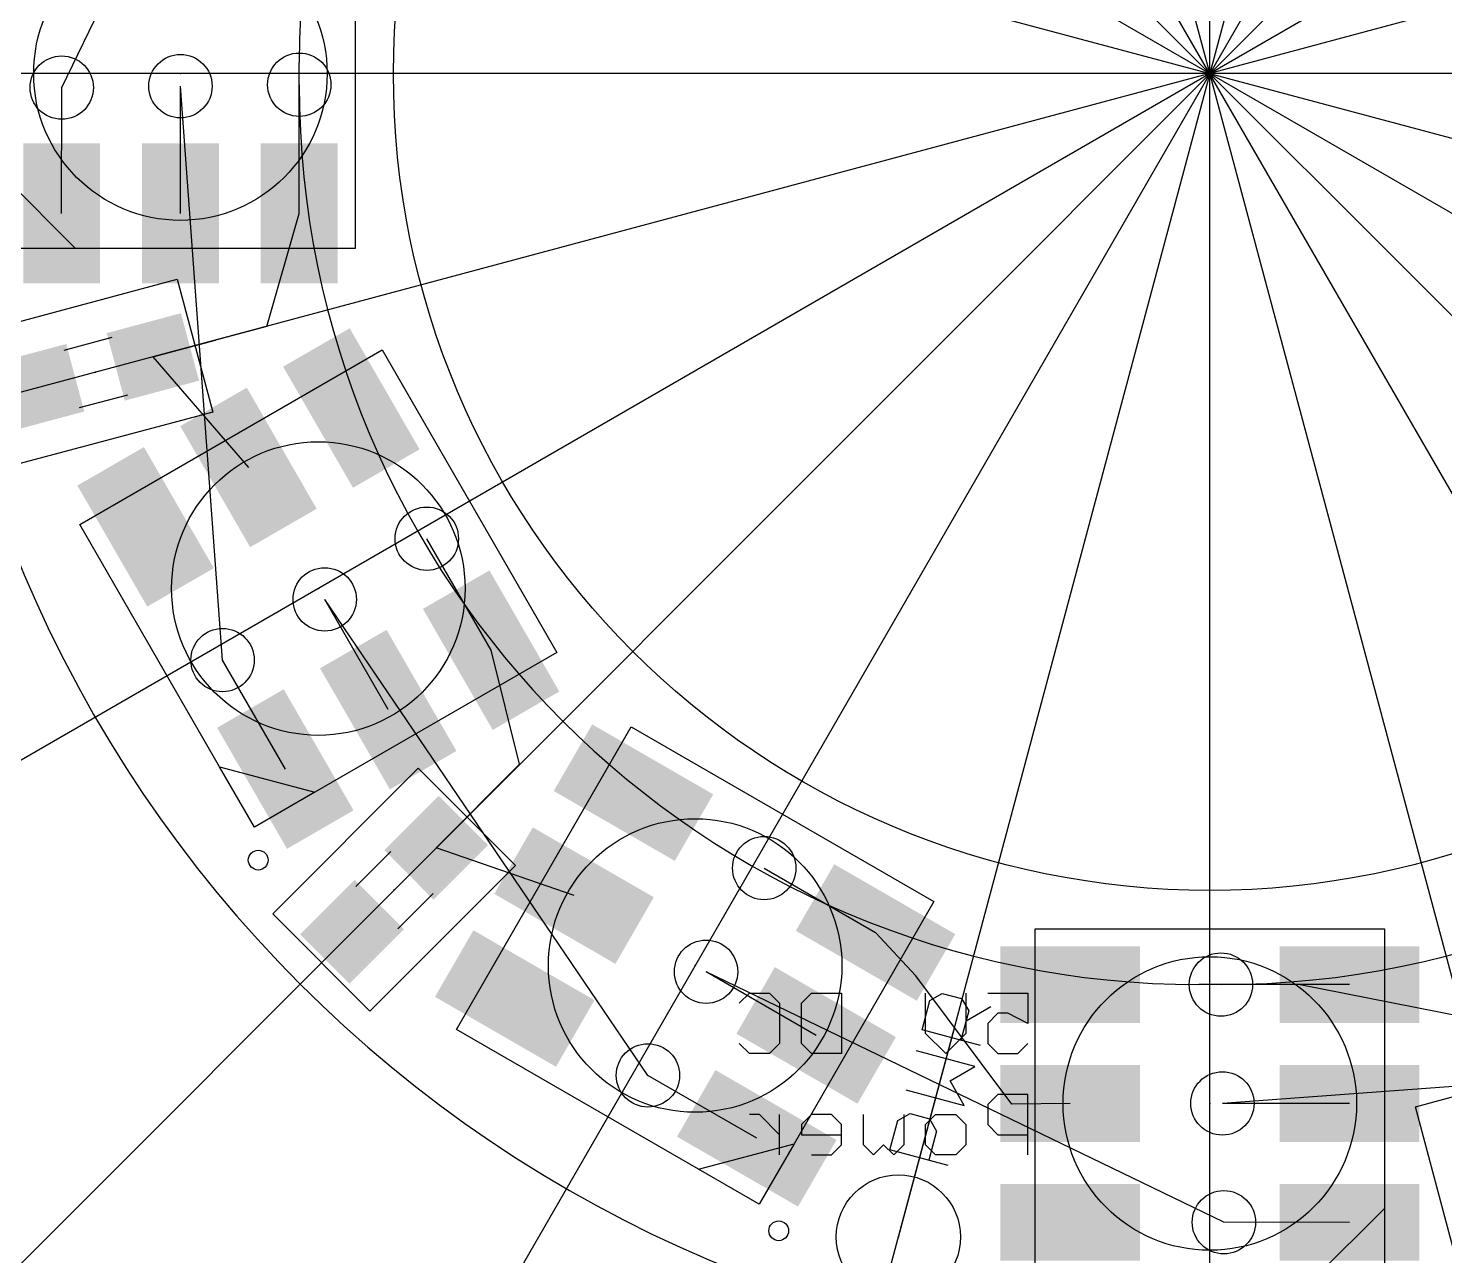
# Model space of a CAD drawing. Extents: x -51 to 51, y -51 to 51.
# Drawn here: x -16.91 to 3.36, y -16.91 to 0.65 of the extents above; entities that cross this region are included whole.
import ezdxf

# ---------------------------------------------------------------- set-up
doc = ezdxf.new("R2010")
doc.units = 0
for name, color, linetype in [('1', 22, 'CONTINUOUS'), ('16', 175, 'CONTINUOUS'), ('17', 82, 'CONTINUOUS'), ('18', 82, 'CONTINUOUS'), ('19', 53, 'CONTINUOUS'), ('20', 7, 'CONTINUOUS'), ('21', 253, 'CONTINUOUS'), ('22', 253, 'CONTINUOUS'), ('23', 7, 'CONTINUOUS'), ('39', 22, 'CONTINUOUS'), ('49', 253, 'CONTINUOUS'), ('51', 253, 'CONTINUOUS')]:
    doc.layers.add(name, color=color, linetype=linetype)

# ---------------------------------------------------------------- blocks, each defined once
blk = doc.blocks.new('RECT')
blk.add_solid([(-0.5, -0.5), (0.5, -0.5), (-0.5, 0.5), (0.5, 0.5)])
blk = doc.blocks.new('ROUNDP')
blk.add_circle((0, 0), 0.5)
blk = doc.blocks.new('ROUNDV')
blk.add_circle((0, 0), 0.5)

msp = doc.modelspace()

# ---------------------------------------------------------------- linework, layer by layer
at = {"layer": '1'}
for p, q in [((-16.432, -2), (-16.4308, -0.2007)), ((-14.732, -2), (-14.731, -0.1801)), ((-13.032, -2), (-13.031, -0.1593)), ((-13.494, -3.6157), (-13.032, -2)), ((-13.494, -3.6157), (-14.2301, -3.813)), ((-15.1264, -4.053), (-14.2301, -3.813)), ((-15.1264, -4.053), (-13.7582, -5.6339)), ((-10.2859, -8.2481), (-11.2057, -6.6533)), ((-11.7582, -9.0981), (-12.6672, -7.5212)), ((-9.8783, -9.8783), (-10.2859, -8.2481)), ((-13.2304, -9.9481), (-14.129, -8.3894)), ((-11.0733, -11.0733), (-9.8783, -9.8783)), ((-9.0981, -11.7582), (-11.0733, -11.0733)), ((-6.3777, -11.3647), (-4.7839, -12.2859)), ((-4.2065, -12.9083), (-4.7839, -12.2859)), ((-5.6339, -13.7582), (-7.2095, -12.8473)), ((-2.8321, -14.7404), (-4.2065, -12.9083)), ((1.2698, -13.0316), (0.1593, -13.031)), ((2, -13.032), (1.2698, -13.0316)), ((3.6157, -13.494), (1.2698, -13.0316)), ((-4.4574, -16.6434), (-3.6535, -13.6561)), ((-6.4839, -15.2304), (-8.0416, -14.3299)), ((-2, -14.732), (-2.8321, -14.7404)), ((2, -14.732), (0.1801, -14.731)), ((2, -16.432), (0.2007, -16.4308))]:
    msp.add_line(p, q, dxfattribs=at)
at = {"layer": '16'}
for p, q in [((-16.4308, -0.2007), (-12.8473, 7.2095)), ((-13.031, -0.1593), (-13.031, 0.1593)), ((-14.129, -8.3894), (-14.731, -0.1801)), ((-8.0416, -14.3299), (-12.6672, -7.5212)), ((0.2007, -16.4308), (-7.2095, -12.8473)), ((0.1593, -13.031), (-0.1593, -13.031)), ((8.3894, -14.129), (0.1801, -14.731))]:
    msp.add_line(p, q, dxfattribs=at)
for centre, radius, start, end in [((-0.1593, 0.1593), 12.8717, 90, 180), ((0.1593, 0.1593), 12.8717, 0, 90), ((-0.1593, -0.1593), 12.8717, 180, 270), ((0.1604, -0.161), 12.8706, 270, 0)]:
    msp.add_arc(centre, radius, start, end, dxfattribs=at)
at = {"layer": '19'}
msp.add_line((-4.4569, -16.6412), (-4.4574, -16.6434), dxfattribs=at)
at = {"layer": '20'}
msp.add_circle((0, 0), 11.684, dxfattribs=at)
for start, end in [(90, 180), (0, 90), (180, 270), (270, 0)]:
    msp.add_arc((0, 0), 18.415, start, end, dxfattribs=at)
at = {"layer": '21'}
for p, q in [((-12.232, 2.5), (-12.232, -2.5)), ((-17.232, -1.5), (-16.232, -2.5)), ((-16.232, -2.5), (-17.232, -2.5)), ((-12.232, -2.5), (-16.232, -2.5)), ((-16.1732, -6.4509), (-11.8431, -3.9509)), ((-11.8431, -3.9509), (-9.3431, -8.2811)), ((-14.1732, -9.915), (-16.1732, -6.4509)), ((-9.3431, -8.2811), (-12.8072, -10.2811)), ((-10.7811, -13.6732), (-8.2811, -9.3431)), ((-8.2811, -9.3431), (-3.9509, -11.8431)), ((-13.6732, -10.7811), (-14.1732, -9.915)), ((-14.1732, -9.915), (-12.8072, -10.2811)), ((-12.8072, -10.2811), (-13.6732, -10.7811)), ((-3.9509, -11.8431), (-5.9509, -15.3072)), ((-2.5, -12.232), (2.5, -12.232)), ((-2.5, -17.232), (-2.5, -12.232)), ((2.5, -12.232), (2.5, -16.232)), ((-4.0069, -13.2597), (-3.8305, -13.1578)), ((-3.8305, -13.1578), (-3.5522, -13.2324)), ((-4.1188, -13.6771), (-4.0069, -13.2597)), ((-3.5522, -13.2324), (-3.4503, -13.4088)), ((-3.4876, -13.5479), (-3.1348, -13.3442)), ((-3.4503, -13.4088), (-3.5622, -13.8262)), ((-7.317, -15.6732), (-10.7811, -13.6732)), ((-3.2839, -13.9008), (-4.1188, -13.6771)), ((-3.3648, -14.2027), (-4.1997, -13.979)), ((-3.7176, -14.4064), (-3.3648, -14.2027)), ((-4.3488, -14.5356), (-3.5139, -14.7593)), ((-3.5139, -14.7593), (-3.7176, -14.4064)), ((-4.5788, -15.394), (-4.467, -14.9766)), ((-4.467, -14.9766), (-4.2905, -14.8747)), ((-4.2905, -14.8747), (-4.0122, -14.9493)), ((-4.0122, -14.9493), (-3.9104, -15.1257)), ((-3.9104, -15.1257), (-4.0222, -15.5431)), ((-7.317, -15.6732), (-5.9509, -15.3072)), ((-5.9509, -15.3072), (-6.4509, -16.1732)), ((-3.7439, -15.6177), (-4.5788, -15.394)), ((-6.4509, -16.1732), (-7.317, -15.6732)), ((1.5, -17.232), (2.5, -16.232)), ((2.5, -16.232), (2.5, -17.232))]:
    msp.add_line(p, q, dxfattribs=at)
for centre, radius in [((-14.732, 0), 2.1), ((-12.7582, -7.366), 2.1), ((-7.366, -12.7582), 2.1), ((-13.619, -11.2509), 0.1414), ((0, -14.732), 2.1), ((-6.1691, -16.553), 0.1414)]:
    msp.add_circle(centre, radius, dxfattribs=at)
at = {"layer": '22'}
for p, q in [((-6.7343, -13.2981), (-6.5902, -13.154)), ((-6.5902, -13.154), (-6.3021, -13.154)), ((-6.3021, -13.154), (-6.158, -13.2981)), ((-5.8455, -13.2981), (-5.7015, -13.154)), ((-5.7015, -13.154), (-5.2693, -13.154)), ((-5.2693, -13.154), (-5.2693, -14.0184)), ((-4.068, -13.7303), (-4.068, -13.154)), ((-3.4918, -13.154), (-3.4918, -13.7303)), ((-3.1793, -13.154), (-2.6031, -13.154)), ((-2.6031, -13.154), (-2.6031, -13.5862)), ((-6.158, -13.2981), (-6.158, -13.8743)), ((-5.8455, -13.8743), (-5.8455, -13.2981)), ((-3.0352, -13.4422), (-3.1793, -13.5862)), ((-2.8912, -13.4422), (-3.0352, -13.4422)), ((-2.6031, -13.5862), (-2.8912, -13.4422)), ((-3.7799, -14.0184), (-4.068, -13.7303)), ((-3.4918, -13.7303), (-3.7799, -14.0184)), ((-3.1793, -13.5862), (-3.1793, -13.8743)), ((-6.5902, -14.0184), (-6.7343, -13.8743)), ((-6.158, -13.8743), (-6.3021, -14.0184)), ((-5.7015, -14.0184), (-5.8455, -13.8743)), ((-3.1793, -13.8743), (-3.0352, -14.0184)), ((-2.7471, -14.0184), (-2.6031, -13.8743)), ((-6.3021, -14.0184), (-6.5902, -14.0184)), ((-5.2693, -14.0184), (-5.7015, -14.0184)), ((-3.0352, -14.0184), (-2.7471, -14.0184)), ((-3.0352, -14.6018), (-3.1793, -14.7459)), ((-3.1793, -14.7459), (-3.1793, -15.034)), ((-2.6031, -14.6018), (-3.0352, -14.6018)), ((-2.6031, -15.4662), (-2.6031, -14.6018)), ((-6.4461, -14.89), (-6.5902, -14.89)), ((-6.158, -15.1781), (-6.4461, -14.89)), ((-6.158, -15.4662), (-6.158, -14.89)), ((-5.7015, -14.89), (-5.8455, -15.034)), ((-5.4133, -14.89), (-5.7015, -14.89)), ((-5.2693, -15.034), (-5.4133, -14.89)), ((-4.9568, -15.3221), (-4.9568, -14.89)), ((-4.3806, -14.89), (-4.3806, -15.3221)), ((-4.068, -15.034), (-3.924, -14.89)), ((-3.924, -14.89), (-3.6359, -14.89)), ((-3.6359, -14.89), (-3.4918, -15.034)), ((-5.8455, -15.034), (-5.8455, -15.1781)), ((-5.8455, -15.1781), (-5.2693, -15.1781)), ((-5.2693, -15.3221), (-5.2693, -15.034)), ((-4.068, -15.3221), (-4.068, -15.034)), ((-3.4918, -15.034), (-3.4918, -15.3221)), ((-3.1793, -15.034), (-3.0352, -15.1781)), ((-3.0352, -15.1781), (-2.6031, -15.1781)), ((-5.4133, -15.4662), (-5.2693, -15.3221)), ((-4.8127, -15.4662), (-4.9568, -15.3221)), ((-4.6687, -15.3221), (-4.8127, -15.4662)), ((-4.5246, -15.4662), (-4.6687, -15.3221)), ((-4.3806, -15.3221), (-4.5246, -15.4662)), ((-3.924, -15.4662), (-4.068, -15.3221)), ((-3.4918, -15.3221), (-3.6359, -15.4662)), ((-5.7015, -15.4662), (-5.4133, -15.4662)), ((-3.6359, -15.4662), (-3.924, -15.4662))]:
    msp.add_line(p, q, dxfattribs=at)
at = {"layer": '23'}
for p in [(-14.732, 0), (0, 0), (0, 0), (-15.9474, -4.273), (-12.7582, -7.366), (-11.6743, -11.6743), (-7.366, -12.7582), (0, -14.732), (-4.4569, -16.6412)]:
    msp.add_point(p, dxfattribs=at)
at = {"layer": '39'}
for p, q in [((-17.6246, -3.7048), (-14.779, -2.9423)), ((-14.779, -2.9423), (-14.2702, -4.8413)), ((-14.2702, -4.8413), (-17.1158, -5.6038)), ((-13.411, -12.0208), (-11.3279, -9.9377)), ((-11.3279, -9.9377), (-9.9377, -11.3279)), ((-9.9377, -11.3279), (-12.0208, -13.411)), ((-12.0208, -13.411), (-13.411, -12.0208)), ((2.9423, -14.779), (4.8413, -14.2702)), ((3.7048, -17.6246), (2.9423, -14.779))]:
    msp.add_line(p, q, dxfattribs=at)
at = {"layer": '49'}
for p, q in [((0, -50.8), (0, 50.8)), ((13.148, -49.069), (-13.148, 49.069)), ((13.148, 49.069), (-13.148, -49.069)), ((25.4, -43.9941), (-25.4, 43.9941)), ((25.4, 43.9941), (-25.4, -43.9941)), ((35.921, -35.921), (-35.921, 35.921)), ((35.921, 35.921), (-35.921, -35.921)), ((43.9941, -25.4), (-43.9941, 25.4)), ((43.9941, 25.4), (-43.9941, -25.4)), ((49.069, -13.148), (-49.069, 13.148)), ((49.069, 13.148), (-49.069, -13.148)), ((50.8, 0), (-50.8, 0))]:
    msp.add_line(p, q, dxfattribs=at)
at = {"layer": '51'}
for p, q in [((-15.712, -3.7762), (-16.3997, -3.9605)), ((-15.4917, -4.5982), (-16.1794, -4.7825)), ((-11.7189, -11.1263), (-12.2224, -11.6298)), ((-11.1171, -11.7281), (-11.6206, -12.2315))]:
    msp.add_line(p, q, dxfattribs=at)

# ---------------------------------------------------------------- block references
at = {"layer": '1', "xscale": 2, "yscale": 1.1}
for p, rotation in [((-16.432, -2), 270), ((-14.732, -2), 270), ((-13.032, -2), 270), ((-12.2859, -4.7839), 300), ((-13.7582, -5.6339), 300), ((-15.2304, -6.4839), 300), ((-10.2859, -8.2481), 300), ((-11.7582, -9.0981), 300), ((-13.2304, -9.9481), 300), ((-8.2481, -10.2859), 330), ((-9.0981, -11.7582), 330), ((-4.7839, -12.2859), 330), ((-9.9481, -13.2304), 330), ((-5.6339, -13.7582), 330), ((-6.4839, -15.2304), 330)]:
    msp.add_blockref('RECT', p, dxfattribs=dict(at, rotation=rotation))
at = {"layer": '1', "xscale": 1.1}
for p, rotation in [((-15.1264, -4.053), 195), ((-16.7684, -4.493), 195), ((-11.0733, -11.0733), 225), ((-12.2754, -12.2754), 225)]:
    msp.add_blockref('RECT', p, dxfattribs=dict(at, rotation=rotation))
at = {"layer": '1', "xscale": 2, "yscale": 1.1}
for p in [(-2, -13.032), (2, -13.032), (-2, -14.732), (2, -14.732), (-2, -16.432), (2, -16.432)]:
    msp.add_blockref('RECT', p, dxfattribs=at)
at = {"layer": '17', "xscale": 1.778, "yscale": 1.778}
msp.add_blockref('ROUNDP', (-4.4569, -16.6412), dxfattribs=at)
msp.add_blockref('ROUNDP', (-4.4569, -16.6412), dxfattribs=at)
at = {"layer": '18', "xscale": 0.9064, "yscale": 0.9064}
for p in [(-16.4308, -0.2007), (-16.4308, -0.2007), (-14.731, -0.1801), (-14.731, -0.1801), (-13.031, -0.1593), (-13.031, -0.1593), (-11.2057, -6.6533), (-11.2057, -6.6533), (-12.6672, -7.5212), (-12.6672, -7.5212), (-14.129, -8.3894), (-14.129, -8.3894), (-6.3777, -11.3647), (-6.3777, -11.3647), (-7.2095, -12.8473), (-7.2095, -12.8473), (0.1593, -13.031), (0.1593, -13.031), (-8.0416, -14.3299), (-8.0416, -14.3299), (0.1801, -14.731), (0.1801, -14.731), (0.2007, -16.4308), (0.2007, -16.4308)]:
    msp.add_blockref('ROUNDV', p, dxfattribs=at)
at = {"layer": '51', "xscale": 0.5001, "yscale": 0.95}
for p, rotation in [((-15.378, -4.1257), 195), ((-16.5065, -4.4281), 195), ((-11.2549, -11.2621), 225), ((-12.081, -12.0883), 225)]:
    msp.add_blockref('RECT', p, dxfattribs=dict(at, rotation=rotation))

doc.saveas('drawing.dxf')
